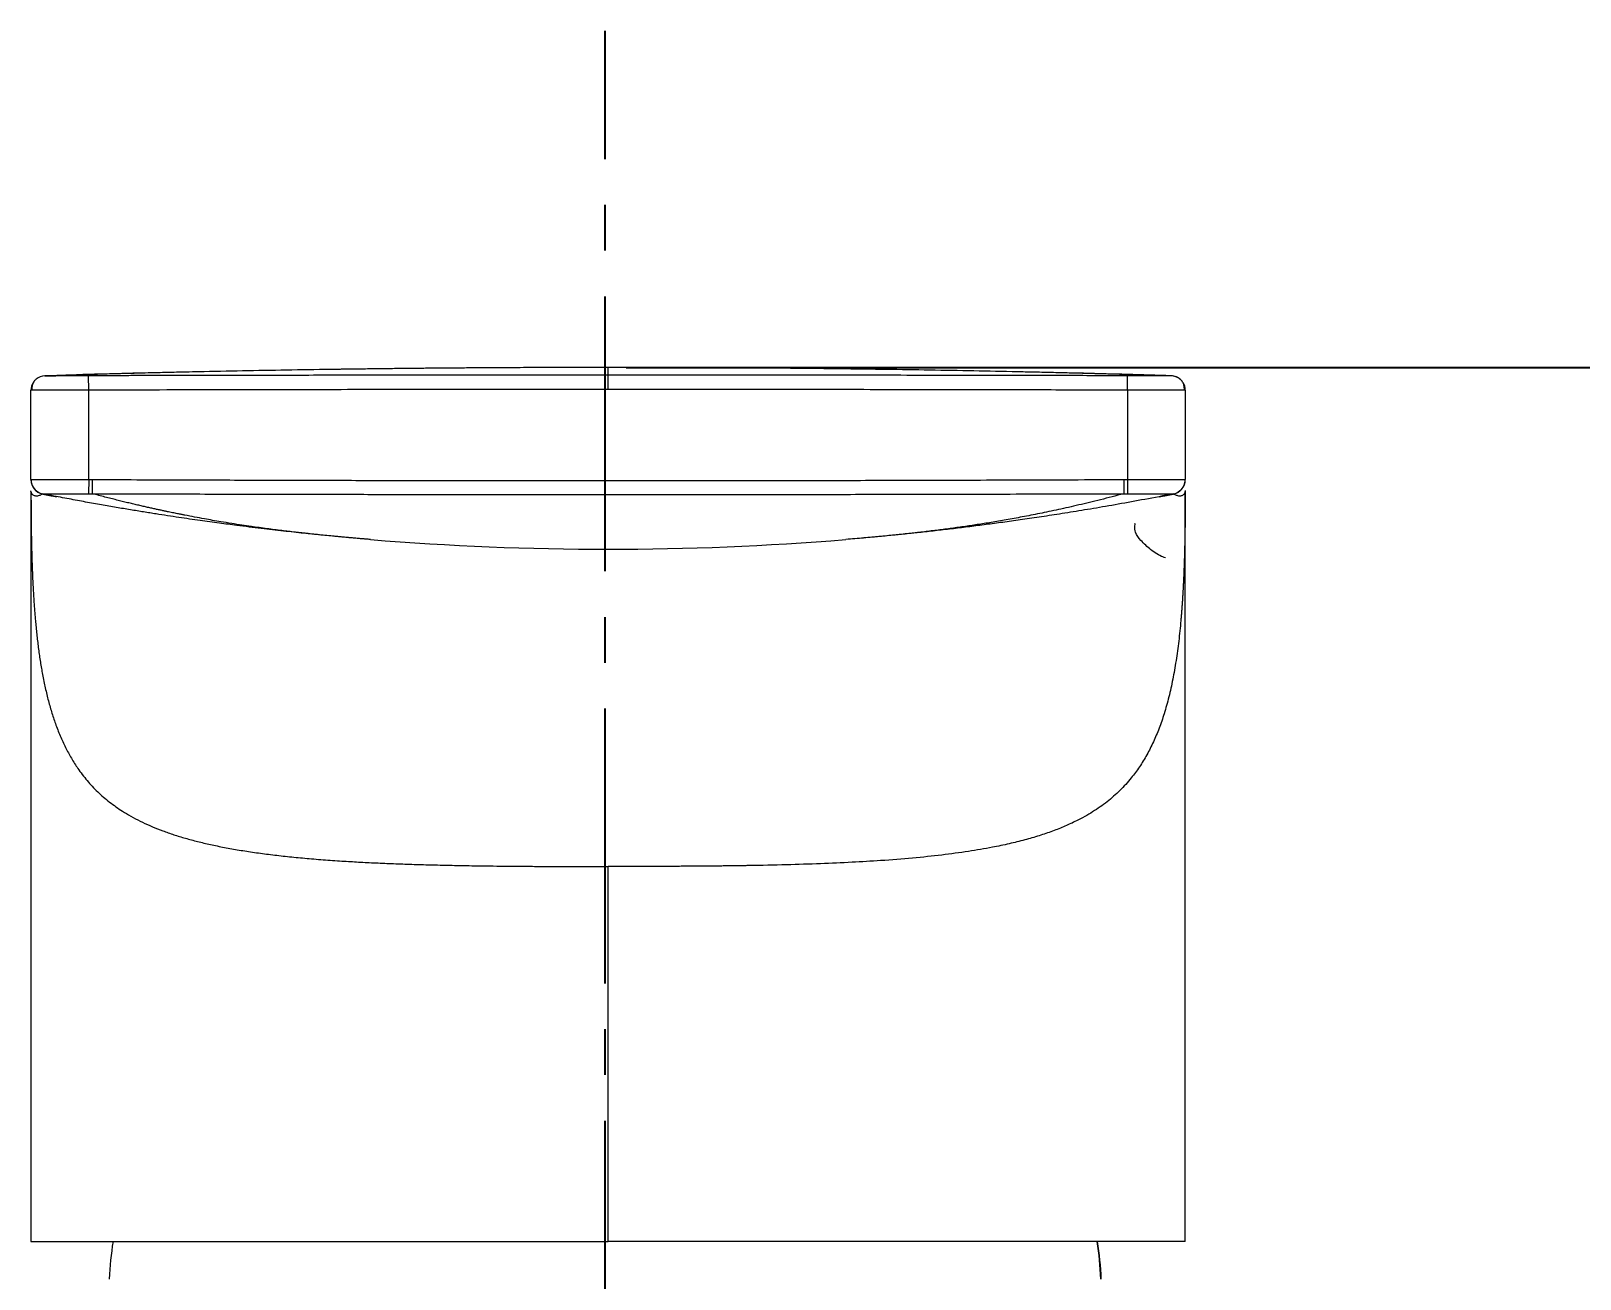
# Model space of a CAD drawing. Header units: millimetres. Extents: x 13295 to 13889, y -332 to 508.
# Drawn here: x 13398 to 13451.7, y 237.1 to 280.4 of the extents above; entities that cross this region are included whole.
import ezdxf

# ---------------------------------------------------------------- set-up
doc = ezdxf.new("R2010")
doc.units = ezdxf.units.MM
doc.linetypes.add('CENTER2', pattern=[28.575, 19.05, -3.175, 3.175, -3.175])
doc.layers.add('DIM_', color=5, linetype='Continuous', lineweight=9)
doc.styles.get("Standard").update_dxf_attribs({"font": 'arial.ttf'})
doc.dimstyles.new('사본(2) STANDARD', dxfattribs={"dimscale": 0, "dimtxt": 4, "dimasz": 4, "dimexe": 1.25, "dimexo": 0.625, "dimgap": 1.5, "dimtad": 3, "dimtih": 1, "dimtoh": 1, "dimdec": 1, "dimzin": 9, "dimdsep": 46, "dimtxsty": 'Standard', "dimcen": 2.5, "dimclrd": 5, "dimclre": 5, "dimclrt": 5, "dimadec": 0, "dimazin": 0, "dimtfac": 1, "dimtdec": 1, "dimtmove": 0, "dimatfit": 3, "dimfxl": 1.25, "dimtfill": 1, "dimtolj": 1, "dimtzin": 0, "dimarcsym": 0})

# ---------------------------------------------------------------- blocks, each defined once
blk = doc.blocks.new('*D3')
at = {"layer": 'Defpoints', "color": 0, "transparency": 16777216}
for p in [(13418.007, 268.699), (13491.185, 268.699), (13442.409, -38.401)]:
    blk.add_point(p, dxfattribs=at)
at = {"layer": 'DIM_', "color": 5, "lineweight": -2, "transparency": 16777216}
for p, q in [((13418.632, 268.699), (13492.435, 268.699)), ((13491.185, 260.699), (13491.185, 120.737)), ((13491.185, -30.401), (13491.185, 109.562)), ((13443.034, -38.401), (13492.435, -38.401))]:
    blk.add_line(p, q, dxfattribs=at)
at = {"layer": 'DIM_', "color": 5, "transparency": 16777216}
for points in [[(13489.852, 260.699), (13492.519, 260.699), (13491.185, 268.699)], [(13489.852, -30.401), (13492.519, -30.401), (13491.185, -38.401)]]:
    blk.add_solid(points, dxfattribs=at)
at = {"layer": 'DIM_', "color": 5, "transparency": 16777216, "insert": (13491.185, 115.149), "char_height": 8, "attachment_point": 5, "bg_fill": 3, "box_fill_scale": 1.1, "bg_fill_color": 256, "bg_fill_true_color": 13158600, "bg_fill_transparency": 0}
blk.add_mtext('\\A1;307.1', dxfattribs=at)

msp = doc.modelspace()

# ---------------------------------------------------------------- linework, layer by layer
at = {"linetype": 'Continuous', "lineweight": 13}
for p, q in [((13400.007, 267.909), (13400.004, 268.409)), ((13436.007, 267.909), (13436.009, 268.409)), ((13400.007, 264.816), (13400.007, 267.909)), ((13436.007, 267.909), (13436.007, 264.816)), ((13400.007, 264.816), (13400.001, 264.324)), ((13400.132, 264.815), (13400.13, 264.323)), ((13435.882, 264.815), (13435.883, 264.323)), ((13436.007, 264.816), (13436.012, 264.324)), ((13418.007, 238.399), (13418.007, 251.399))]:
    msp.add_line(p, q, dxfattribs=at)
at = {"linetype": 'Continuous', "lineweight": 18}
for p, q in [((13418.007, 267.939), (13418.007, 268.438)), ((13398.007, 264.813), (13398.007, 267.913)), ((13438.007, 267.913), (13438.007, 264.813)), ((13398.007, 264.399), (13398.007, 238.399)), ((13398.411, 264.319), (13398.419, 264.321)), ((13437.594, 264.321), (13437.603, 264.319)), ((13438.007, 238.399), (13438.007, 264.399)), ((13398.007, 238.399), (13418.007, 238.399)), ((13438.007, 238.399), (13418.007, 238.399))]:
    msp.add_line(p, q, dxfattribs=at)
for centre, radius, start, end in [((13398.507, 264.809), 0.5, 180, 258.8119), ((13437.507, 264.809), 0.5, 281.1881, 360), ((13418.007, 363.399), 101, 265.32229, 274.67771), ((13412.309, 236.599), 11.6, 171.073, 177.5289), ((13423.509, 236.599), 11.6, 2.4711, 8.927)]:
    msp.add_arc(centre, radius, start, end, dxfattribs=at)
for centre, major_axis, ratio, start_param, end_param in [((13398.507, 267.913), (-0.5, 0), 0.999991, 4.738992, 5.420247), ((13437.507, 267.913), (0.5, 0), 0.999991, 0.86294, 1.544197), ((13398.507, 267.913), (-0.5, 0), 0.999991, 5.741681, 6.283185), ((13437.507, 267.913), (0.5, 0), 0.999991, 0, 0.541554), ((13398.507, 264.813), (-0.5, 0), 0.999799, 0, 0.423414), ((13437.507, 264.813), (0.5, 0), 0.999799, 5.858247, 6.283185)]:
    msp.add_ellipse(centre, major_axis=major_axis, ratio=ratio, start_param=start_param, end_param=end_param, dxfattribs=at)
at = {"linetype": 'Continuous', "lineweight": 13}
for centre, major_axis, ratio, start_param, end_param in [((13398.507, 264.813), (-0.5, 0), 0.999799, 0.423413, 1.394672), ((13437.507, 264.813), (0.5, 0), 0.999799, 4.888513, 5.858246), ((13423.504, 236.599), (0, 11.6), 0.999115, 4.755517, 4.868194)]:
    msp.add_ellipse(centre, major_axis=major_axis, ratio=ratio, start_param=start_param, end_param=end_param, dxfattribs=at)
at = {"linetype": 'Continuous', "lineweight": 18}
for points, knots in [([(13398.492, 268.414), (13398.492, 268.413), (13398.563, 268.413), (13398.759, 268.413), (13398.868, 268.413)], [0, 0, 0, 0, 0.564648, 1, 1, 1, 1]), ([(13398.493, 268.413), (13398.493, 268.413), (13398.493, 268.413), (13398.492, 268.414), (13398.492, 268.414), (13398.492, 268.414)], [0, 0, 0, 0, 0.5, 0.5, 1, 1, 1, 1]), ([(13410.662, 268.659), (13410.155, 268.653), (13409.648, 268.647), (13408.634, 268.634), (13408.127, 268.626), (13406.605, 268.603), (13405.591, 268.584), (13403.562, 268.543), (13402.548, 268.521), (13401.027, 268.484), (13400.52, 268.47), (13399.871, 268.453), (13399.729, 268.449), (13399.587, 268.445)], [0, 0, 0, 0, 0.137367, 0.137367, 0.274735, 0.274735, 0.549469, 0.549469, 0.824204, 0.824204, 0.961572, 0.961572, 1, 1, 1, 1]), ([(13418.007, 268.699), (13417.985, 268.699), (13417.942, 268.699), (13417.876, 268.699), (13417.811, 268.699), (13417.746, 268.699), (13417.681, 268.699), (13417.616, 268.699), (13417.551, 268.699), (13417.486, 268.699), (13417.422, 268.699), (13417.357, 268.699), (13417.292, 268.699), (13417.227, 268.699), (13417.162, 268.699), (13417.098, 268.699), (13417.033, 268.699), (13416.968, 268.699), (13416.904, 268.698), (13416.839, 268.698), (13416.774, 268.698), (13416.71, 268.698), (13416.645, 268.698), (13416.581, 268.698), (13416.517, 268.698), (13416.452, 268.698), (13416.388, 268.697), (13416.323, 268.697), (13416.259, 268.697), (13416.195, 268.697), (13415.995, 268.696), (13415.66, 268.695), (13415.189, 268.693), (13414.718, 268.691), (13414.36, 268.689), (13414.117, 268.688), (13413.988, 268.687), (13413.86, 268.686), (13413.731, 268.686), (13413.604, 268.685), (13413.476, 268.684), (13413.349, 268.683), (13413.223, 268.682), (13413.097, 268.681), (13412.971, 268.68), (13412.846, 268.679), (13412.721, 268.678), (13412.596, 268.677), (13412.472, 268.676), (13412.349, 268.675), (13412.226, 268.674), (13412.103, 268.673), (13411.981, 268.672), (13411.859, 268.671), (13411.737, 268.67), (13411.616, 268.669), (13411.495, 268.668), (13411.375, 268.666), (13411.255, 268.665), (13411.136, 268.664), (13411.017, 268.663), (13410.898, 268.661), (13410.78, 268.66), (13410.702, 268.659), (13410.662, 268.659)], [0, 0, 0, 0, 0.00861, 0.017216, 0.025818, 0.034416, 0.043011, 0.051601, 0.060188, 0.068772, 0.077352, 0.085929, 0.094503, 0.103074, 0.111642, 0.120207, 0.12877, 0.13733, 0.145888, 0.154444, 0.162997, 0.171548, 0.180097, 0.188645, 0.197191, 0.205735, 0.214278, 0.222819, 0.23136, 0.239899, 0.248437, 0.310951, 0.373814, 0.437069, 0.500758, 0.518267, 0.535747, 0.553199, 0.570624, 0.588021, 0.605394, 0.622741, 0.640065, 0.657366, 0.674645, 0.691903, 0.709141, 0.726359, 0.743559, 0.760742, 0.777908, 0.795059, 0.812195, 0.829318, 0.846428, 0.863526, 0.880613, 0.89769, 0.914759, 0.931819, 0.948873, 0.96592, 0.982962, 1, 1, 1, 1]), ([(13425.351, 268.659), (13425.331, 268.659), (13425.292, 268.659), (13425.233, 268.66), (13425.174, 268.661), (13425.115, 268.661), (13425.055, 268.662), (13424.996, 268.663), (13424.937, 268.663), (13424.877, 268.664), (13424.817, 268.664), (13424.757, 268.665), (13424.698, 268.666), (13424.638, 268.666), (13424.577, 268.667), (13424.517, 268.668), (13424.457, 268.668), (13424.396, 268.669), (13424.336, 268.669), (13424.275, 268.67), (13424.215, 268.67), (13424.154, 268.671), (13424.093, 268.672), (13424.032, 268.672), (13423.971, 268.673), (13423.909, 268.673), (13423.848, 268.674), (13423.787, 268.674), (13423.725, 268.675), (13423.663, 268.675), (13423.602, 268.676), (13423.54, 268.676), (13423.478, 268.677), (13423.416, 268.677), (13423.354, 268.678), (13423.291, 268.678), (13423.229, 268.679), (13423.166, 268.679), (13423.104, 268.68), (13423.041, 268.68), (13422.978, 268.681), (13422.915, 268.681), (13422.852, 268.682), (13422.789, 268.682), (13422.726, 268.683), (13422.663, 268.683), (13422.599, 268.684), (13422.536, 268.684), (13422.472, 268.684), (13422.409, 268.685), (13422.345, 268.685), (13422.281, 268.686), (13422.217, 268.686), (13422.153, 268.686), (13422.088, 268.687), (13422.024, 268.687), (13421.96, 268.688), (13421.895, 268.688), (13421.83, 268.688), (13421.63, 268.69), (13421.295, 268.691), (13420.823, 268.693), (13420.353, 268.695), (13419.995, 268.696), (13419.749, 268.697), (13419.616, 268.697), (13419.482, 268.698), (13419.349, 268.698), (13419.215, 268.698), (13419.082, 268.699), (13418.948, 268.699), (13418.814, 268.699), (13418.679, 268.699), (13418.545, 268.699), (13418.411, 268.699), (13418.276, 268.699), (13418.141, 268.699), (13418.052, 268.699), (13418.007, 268.699)], [0, 0, 0, 0, 0.008525, 0.017052, 0.025579, 0.034107, 0.042636, 0.051167, 0.059698, 0.068232, 0.076767, 0.085303, 0.093842, 0.102382, 0.110925, 0.119469, 0.128016, 0.136566, 0.145118, 0.153672, 0.16223, 0.17079, 0.179354, 0.18792, 0.19649, 0.205063, 0.213639, 0.22222, 0.230804, 0.239391, 0.247983, 0.256579, 0.265179, 0.273784, 0.282392, 0.291006, 0.299624, 0.308247, 0.316874, 0.325507, 0.334145, 0.342788, 0.351437, 0.360091, 0.36875, 0.377416, 0.386087, 0.394764, 0.403447, 0.412136, 0.420832, 0.429534, 0.438242, 0.446957, 0.455679, 0.464407, 0.473143, 0.481886, 0.490635, 0.499392, 0.563048, 0.626279, 0.689128, 0.751637, 0.769321, 0.787009, 0.804702, 0.822403, 0.840111, 0.857827, 0.875554, 0.893291, 0.91104, 0.928802, 0.946578, 0.964369, 0.982176, 1, 1, 1, 1]), ([(13437.521, 268.414), (13437.014, 268.428), (13436.507, 268.443), (13435.493, 268.47), (13434.986, 268.484), (13433.465, 268.521), (13432.451, 268.543), (13430.422, 268.584), (13429.408, 268.603), (13427.887, 268.626), (13427.379, 268.634), (13426.365, 268.647), (13425.858, 268.653), (13425.351, 268.659)], [0, 0, 0, 0, 0.125, 0.125, 0.25, 0.25, 0.5, 0.5, 0.75, 0.75, 0.875, 0.875, 1, 1, 1, 1]), ([(13437.865, 268.262), (13437.842, 268.286), (13437.816, 268.308), (13437.761, 268.346), (13437.731, 268.362), (13437.671, 268.387), (13437.641, 268.396), (13437.58, 268.409), (13437.55, 268.413), (13437.521, 268.414)], [0, 0, 0, 0, 0.249766, 0.249766, 0.499844, 0.499844, 0.749922, 0.749922, 1, 1, 1, 1]), ([(13398.211, 268.313), (13398.182, 268.292), (13398.123, 268.241), (13398.063, 268.14), (13398.033, 268.022), (13398.037, 267.944), (13398.044, 267.906)], [0, 0, 0, 0, 0.21332, 0.480641, 0.744695, 1, 1, 1, 1]), ([(13437.832, 268.293), (13437.818, 268.306), (13437.787, 268.329), (13437.755, 268.348), (13437.738, 268.357)], [0, 0, 0, 0, 0.506296, 1, 1, 1, 1]), ([(13437.969, 267.906), (13437.977, 267.944), (13437.98, 268.022), (13437.951, 268.14), (13437.89, 268.241), (13437.832, 268.292), (13437.803, 268.313)], [0, 0, 0, 0, 0.25532, 0.519367, 0.786681, 1, 1, 1, 1]), ([(13398.138, 264.474), (13398.15, 264.461), (13398.183, 264.424), (13398.237, 264.386), (13398.278, 264.364), (13398.292, 264.358)], [0, 0, 0, 0, 0.274356, 0.770038, 1, 1, 1, 1]), ([(13409.77, 262.736), (13409.744, 262.738), (13409.693, 262.742), (13409.616, 262.748), (13409.538, 262.755), (13409.461, 262.761), (13409.383, 262.768), (13409.305, 262.775), (13409.227, 262.782), (13409.149, 262.788), (13409.071, 262.795), (13408.993, 262.802), (13408.915, 262.809), (13408.836, 262.816), (13408.758, 262.824), (13408.679, 262.831), (13408.536, 262.844), (13408.326, 262.864), (13408.046, 262.891), (13407.757, 262.921), (13407.329, 262.965), (13406.739, 263.029), (13405.965, 263.119), (13405.222, 263.211), (13404.515, 263.304), (13403.846, 263.396), (13403.114, 263.502), (13402.535, 263.591), (13402.127, 263.655), (13401.908, 263.69), (13401.682, 263.727), (13401.449, 263.766), (13401.208, 263.806), (13400.961, 263.848), (13400.706, 263.892), (13400.443, 263.938), (13400.174, 263.986), (13399.897, 264.036), (13399.614, 264.088), (13399.323, 264.142), (13399.025, 264.199), (13398.719, 264.258), (13398.514, 264.298), (13398.41, 264.319)], [0, 0, 0, 0, 0.00733, 0.014652, 0.021967, 0.029275, 0.036575, 0.043868, 0.051154, 0.058434, 0.065705, 0.07297, 0.080228, 0.087479, 0.094723, 0.10196, 0.10919, 0.134014, 0.159458, 0.185523, 0.212209, 0.274731, 0.34296, 0.416903, 0.46973, 0.527842, 0.591239, 0.65992, 0.678209, 0.697124, 0.716666, 0.736833, 0.757626, 0.779046, 0.801092, 0.823764, 0.847062, 0.870986, 0.895537, 0.920713, 0.946516, 0.972945, 1, 1, 1, 1]), ([(13437.721, 264.358), (13437.735, 264.364), (13437.776, 264.386), (13437.83, 264.424), (13437.864, 264.461), (13437.875, 264.474)], [0, 0, 0, 0, 0.229984, 0.725677, 1, 1, 1, 1]), ([(13438.007, 264.399), (13438.007, 264.374), (13438.007, 264.325), (13438.007, 264.251), (13438.006, 264.177), (13438.006, 264.103), (13438.006, 264.029), (13438.006, 263.956), (13438.005, 263.883), (13438.005, 263.81), (13438.005, 263.737), (13438.004, 263.664), (13438.004, 263.592), (13438.003, 263.52), (13438.002, 263.448), (13438.002, 263.376), (13438.001, 263.305), (13438, 263.233), (13437.999, 263.162), (13437.998, 263.091), (13437.997, 263.02), (13437.996, 262.95), (13437.995, 262.88), (13437.993, 262.81), (13437.992, 262.74), (13437.991, 262.67), (13437.99, 262.613), (13437.989, 262.579), (13437.989, 262.568)], [0, 0, 0, 0, 0.039906, 0.079756, 0.11955, 0.159289, 0.198974, 0.238605, 0.278182, 0.317705, 0.357176, 0.396594, 0.435961, 0.475276, 0.51454, 0.553753, 0.592916, 0.632029, 0.671094, 0.710109, 0.749076, 0.787995, 0.826867, 0.865691, 0.90447, 0.943202, 0.981888, 1, 1, 1, 1]), ([(13437.327, 262.099), (13437.296, 262.107), (13437.132, 262.162), (13436.837, 262.34), (13436.503, 262.666), (13436.275, 262.925), (13436.253, 263.161), (13436.271, 263.272), (13436.265, 263.296)], [0, 0, 0, 0, 0.078964, 0.41092, 0.66771, 0.849099, 0.955457, 1, 1, 1, 1])]:
    msp.add_open_spline(points, degree=3, knots=knots, dxfattribs=at)
for points, degree in [([(13400.004, 268.409), (13399.859, 268.408), (13399.583, 268.407), (13399.196, 268.407), (13398.881, 268.408), (13398.673, 268.41), (13398.537, 268.411), (13398.494, 268.412), (13398.493, 268.413)], 3), ([(13403.811, 268.548), (13400.83, 268.485), (13398.606, 268.406)], 2), ([(13410.674, 268.659), (13408.375, 268.63)], 1), ([(13436.009, 268.409), (13435.651, 268.411), (13434.9, 268.414), (13433.725, 268.418), (13432.342, 268.42), (13430.827, 268.423), (13429.21, 268.425), (13427.524, 268.428), (13425.786, 268.431), (13424.023, 268.434), (13422.186, 268.436), (13420.218, 268.437), (13418.765, 268.438), (13418.007, 268.438)], 3), ([(13427.638, 268.63), (13425.339, 268.659)], 1), ([(13436.542, 268.435), (13434.625, 268.497), (13432.21, 268.547)], 2), ([(13437.52, 268.413), (13437.519, 268.412), (13437.478, 268.411), (13437.307, 268.409), (13437.041, 268.408), (13436.746, 268.407), (13436.42, 268.407), (13436.153, 268.408), (13436.009, 268.409)], 3), ([(13437.407, 268.406), (13437.309, 268.41), (13437.209, 268.413)], 2), ([(13398.015, 268.002), (13398.014, 268.001)], 1), ([(13437.999, 268.001), (13437.999, 268.004)], 1), ([(13437.999, 268.001), (13437.999, 268.002)], 1), ([(13398.007, 264.399), (13398.007, 264.412), (13398.007, 264.427)], 2), ([(13398.007, 264.399), (13398.007, 264.012), (13398.008, 263.63), (13398.012, 263.254), (13398.017, 262.885), (13398.026, 262.522)], 5), ([(13398.108, 264.507), (13398.138, 264.474)], 1), ([(13398.372, 264.322), (13398.607, 264.269), (13398.905, 264.221)], 2), ([(13398.39, 264.323), (13398.401, 264.321), (13398.412, 264.318), (13398.423, 264.316)], 3), ([(13400.001, 264.324), (13400.015, 264.324), (13400.044, 264.323), (13400.087, 264.323), (13400.116, 264.323), (13400.13, 264.323)], 3), ([(13400.13, 264.323), (13401.177, 264.32), (13403.186, 264.315), (13405.933, 264.308), (13408.43, 264.303), (13410.68, 264.3), (13412.705, 264.297), (13414.656, 264.296), (13416.671, 264.295), (13418.798, 264.295), (13421.069, 264.295), (13423.52, 264.297), (13426.186, 264.301), (13429.102, 264.306), (13432.301, 264.313), (13434.654, 264.32), (13435.883, 264.323)], 3), ([(13437.604, 264.319), (13437.261, 264.251), (13436.599, 264.124), (13435.675, 263.955), (13434.815, 263.807), (13434.019, 263.676), (13433.282, 263.56), (13432.604, 263.459), (13431.977, 263.369), (13431.388, 263.289), (13430.82, 263.215), (13430.257, 263.144), (13429.693, 263.077), (13429.134, 263.014), (13428.578, 262.954), (13428.021, 262.896), (13427.459, 262.842), (13426.874, 262.789), (13426.457, 262.753), (13426.243, 262.736)], 3), ([(13435.883, 264.323), (13435.898, 264.323), (13435.926, 264.323), (13435.969, 264.323), (13435.998, 264.324), (13436.012, 264.324)], 3), ([(13437.101, 264.22), (13437.403, 264.269), (13437.641, 264.322)], 2), ([(13437.875, 264.474), (13437.905, 264.507)], 1), ([(13438.007, 264.432), (13438.007, 264.414), (13438.007, 264.399)], 2)]:
    msp.add_open_spline(points, degree=degree, dxfattribs=at)
at = {"linetype": 'Continuous', "lineweight": 13}
for points, degree, knots in [([(13418.007, 268.438), (13417.687, 268.438), (13417.05, 268.438), (13416.095, 268.438), (13415.143, 268.437), (13414.194, 268.436), (13413.248, 268.435), (13412.133, 268.434), (13410.636, 268.432), (13408.597, 268.428), (13406.538, 268.425), (13404.904, 268.422), (13403.87, 268.421), (13403.103, 268.419), (13402.386, 268.418), (13401.72, 268.416), (13401.103, 268.414), (13400.537, 268.412), (13400.176, 268.41), (13400.004, 268.409)], 3, [0, 0, 0, 0, 0.053196, 0.106233, 0.15911, 0.211827, 0.264383, 0.316779, 0.397568, 0.513887, 0.656505, 0.740811, 0.786188, 0.828782, 0.868592, 0.905619, 0.939863, 0.971324, 1, 1, 1, 1]), ([(13418.007, 268.438), (13418.007, 268.481), (13418.007, 268.519), (13418.006, 268.582), (13418.006, 268.609), (13418.006, 268.653), (13418.006, 268.67), (13418.006, 268.693), (13418.007, 268.699), (13418.007, 268.699)], 3, [0, 0, 0, 0, 0.25, 0.25, 0.5, 0.5, 0.75, 0.75, 1, 1, 1, 1]), ([(13437.521, 268.414), (13437.521, 268.414), (13437.521, 268.414), (13437.52, 268.413), (13437.52, 268.413), (13437.52, 268.413)], 3, [0, 0, 0, 0, 0.5, 0.5, 1, 1, 1, 1]), ([(13400.007, 267.909), (13400.002, 267.909), (13399.992, 267.909), (13399.978, 267.909), (13399.963, 267.909), (13399.948, 267.909), (13399.932, 267.909), (13399.916, 267.909), (13399.9, 267.909), (13399.884, 267.908), (13399.867, 267.908), (13399.851, 267.908), (13399.833, 267.908), (13399.816, 267.908), (13399.798, 267.908), (13399.781, 267.908), (13399.762, 267.908), (13399.744, 267.908), (13399.725, 267.908), (13399.706, 267.908), (13399.687, 267.908), (13399.668, 267.908), (13399.648, 267.908), (13399.628, 267.908), (13399.608, 267.908), (13399.587, 267.908), (13399.567, 267.908), (13399.546, 267.908), (13399.525, 267.908), (13399.503, 267.908), (13399.482, 267.908), (13399.46, 267.908), (13399.438, 267.908), (13399.416, 267.908), (13399.394, 267.908), (13399.371, 267.908), (13399.349, 267.908), (13399.326, 267.908), (13399.303, 267.908), (13399.28, 267.908), (13399.256, 267.908), (13399.233, 267.908), (13399.209, 267.908), (13399.185, 267.908), (13399.162, 267.908), (13399.138, 267.908), (13399.114, 267.908), (13399.089, 267.908), (13399.065, 267.908), (13399.041, 267.908), (13399.016, 267.908), (13398.992, 267.908), (13398.968, 267.908), (13398.943, 267.908), (13398.919, 267.908), (13398.894, 267.908), (13398.869, 267.908), (13398.845, 267.908), (13398.821, 267.909), (13398.796, 267.909), (13398.772, 267.909), (13398.747, 267.909), (13398.723, 267.909), (13398.699, 267.909), (13398.675, 267.909), (13398.651, 267.909), (13398.628, 267.909), (13398.604, 267.909), (13398.581, 267.909), (13398.558, 267.909), (13398.535, 267.909), (13398.512, 267.909), (13398.489, 267.909), (13398.467, 267.909), (13398.445, 267.91), (13398.424, 267.91), (13398.402, 267.91), (13398.381, 267.91), (13398.361, 267.91), (13398.34, 267.91), (13398.32, 267.91), (13398.301, 267.91), (13398.282, 267.91), (13398.263, 267.91), (13398.245, 267.91), (13398.228, 267.911), (13398.21, 267.911), (13398.194, 267.911), (13398.178, 267.911), (13398.162, 267.911), (13398.148, 267.911), (13398.133, 267.911), (13398.12, 267.911), (13398.107, 267.911), (13398.095, 267.911), (13398.083, 267.912), (13398.072, 267.912), (13398.062, 267.912), (13398.053, 267.912), (13398.044, 267.912), (13398.037, 267.912), (13398.03, 267.912), (13398.024, 267.912), (13398.018, 267.913), (13398.014, 267.913), (13398.011, 267.913), (13398.008, 267.913), (13398.007, 267.913), (13398.007, 267.913), (13398.007, 267.913)], 3, [0, 0, 0, 0, 0.004563, 0.009215, 0.013958, 0.018792, 0.023715, 0.028729, 0.033833, 0.039027, 0.044312, 0.049686, 0.055151, 0.060707, 0.066352, 0.072088, 0.077914, 0.08383, 0.089837, 0.095933, 0.10212, 0.108398, 0.114765, 0.121223, 0.127771, 0.134409, 0.141138, 0.147956, 0.154866, 0.161865, 0.168954, 0.176134, 0.183404, 0.190764, 0.198215, 0.205756, 0.213387, 0.221108, 0.22892, 0.236821, 0.244813, 0.252896, 0.261068, 0.269331, 0.277684, 0.286127, 0.294661, 0.303285, 0.311999, 0.320803, 0.329698, 0.338682, 0.347757, 0.356923, 0.366178, 0.375524, 0.38496, 0.394486, 0.404103, 0.41381, 0.423607, 0.433494, 0.443472, 0.453539, 0.463698, 0.473946, 0.484284, 0.494713, 0.505232, 0.515842, 0.526541, 0.537331, 0.548211, 0.559181, 0.570242, 0.581393, 0.592634, 0.603965, 0.615387, 0.626899, 0.638501, 0.650193, 0.661975, 0.673848, 0.685811, 0.697865, 0.710008, 0.722242, 0.734566, 0.74698, 0.759485, 0.77208, 0.784765, 0.79754, 0.810406, 0.823362, 0.836408, 0.849544, 0.862771, 0.876087, 0.889495, 0.902992, 0.916579, 0.930257, 0.944025, 0.957884, 0.971832, 0.985871, 1, 1, 1, 1]), ([(13438.007, 267.913), (13438.007, 267.913), (13438.007, 267.913), (13438.006, 267.913), (13438.006, 267.913), (13438.005, 267.913), (13438.004, 267.913), (13438.002, 267.913), (13438.001, 267.913), (13437.999, 267.913), (13437.997, 267.913), (13437.995, 267.913), (13437.993, 267.913), (13437.99, 267.912), (13437.987, 267.912), (13437.984, 267.912), (13437.981, 267.912), (13437.977, 267.912), (13437.974, 267.912), (13437.97, 267.912), (13437.966, 267.912), (13437.962, 267.912), (13437.957, 267.912), (13437.953, 267.912), (13437.948, 267.912), (13437.943, 267.912), (13437.938, 267.912), (13437.932, 267.912), (13437.927, 267.912), (13437.921, 267.911), (13437.915, 267.911), (13437.909, 267.911), (13437.903, 267.911), (13437.896, 267.911), (13437.89, 267.911), (13437.883, 267.911), (13437.876, 267.911), (13437.869, 267.911), (13437.862, 267.911), (13437.855, 267.911), (13437.847, 267.911), (13437.84, 267.911), (13437.832, 267.911), (13437.824, 267.911), (13437.816, 267.911), (13437.808, 267.911), (13437.8, 267.911), (13437.791, 267.911), (13437.783, 267.91), (13437.774, 267.91), (13437.765, 267.91), (13437.756, 267.91), (13437.747, 267.91), (13437.738, 267.91), (13437.729, 267.91), (13437.719, 267.91), (13437.71, 267.91), (13437.7, 267.91), (13437.691, 267.91), (13437.681, 267.91), (13437.671, 267.91), (13437.661, 267.91), (13437.651, 267.91), (13437.641, 267.91), (13437.631, 267.91), (13437.62, 267.91), (13437.61, 267.91), (13437.599, 267.91), (13437.589, 267.91), (13437.578, 267.91), (13437.568, 267.91), (13437.557, 267.909), (13437.546, 267.909), (13437.535, 267.909), (13437.524, 267.909), (13437.513, 267.909), (13437.502, 267.909), (13437.491, 267.909), (13437.479, 267.909), (13437.468, 267.909), (13437.457, 267.909), (13437.445, 267.909), (13437.434, 267.909), (13437.422, 267.909), (13437.411, 267.909), (13437.399, 267.909), (13437.388, 267.909), (13437.376, 267.909), (13437.364, 267.909), (13437.353, 267.909), (13437.341, 267.909), (13437.329, 267.909), (13437.317, 267.909), (13437.305, 267.909), (13437.293, 267.909), (13437.281, 267.909), (13437.27, 267.909), (13437.258, 267.909), (13437.246, 267.909), (13437.234, 267.909), (13437.222, 267.909), (13437.21, 267.909), (13437.198, 267.909), (13437.185, 267.909), (13437.173, 267.908), (13437.161, 267.908), (13437.149, 267.908), (13437.137, 267.908), (13437.125, 267.908), (13437.113, 267.908), (13437.101, 267.908), (13437.089, 267.908), (13437.077, 267.908), (13437.065, 267.908), (13437.053, 267.908), (13437.04, 267.908), (13437.028, 267.908), (13437.016, 267.908), (13437.004, 267.908), (13436.992, 267.908), (13436.98, 267.908), (13436.968, 267.908), (13436.956, 267.908), (13436.944, 267.908), (13436.932, 267.908), (13436.92, 267.908), (13436.908, 267.908), (13436.897, 267.908), (13436.885, 267.908), (13436.873, 267.908), (13436.861, 267.908), (13436.849, 267.908), (13436.837, 267.908), (13436.826, 267.908), (13436.814, 267.908), (13436.802, 267.908), (13436.791, 267.908), (13436.779, 267.908), (13436.767, 267.908), (13436.756, 267.908), (13436.744, 267.908), (13436.733, 267.908), (13436.721, 267.908), (13436.71, 267.908), (13436.699, 267.908), (13436.687, 267.908), (13436.676, 267.908), (13436.665, 267.908), (13436.654, 267.908), (13436.642, 267.908), (13436.631, 267.908), (13436.62, 267.908), (13436.609, 267.908), (13436.598, 267.908), (13436.587, 267.908), (13436.576, 267.908), (13436.566, 267.908), (13436.555, 267.908), (13436.544, 267.908), (13436.533, 267.908), (13436.523, 267.908), (13436.512, 267.908), (13436.501, 267.908), (13436.491, 267.908), (13436.481, 267.908), (13436.47, 267.908), (13436.46, 267.908), (13436.45, 267.908), (13436.439, 267.908), (13436.429, 267.908), (13436.419, 267.908), (13436.409, 267.908), (13436.399, 267.908), (13436.389, 267.908), (13436.379, 267.908), (13436.369, 267.908), (13436.36, 267.908), (13436.35, 267.908), (13436.34, 267.908), (13436.331, 267.908), (13436.321, 267.908), (13436.312, 267.908), (13436.302, 267.908), (13436.293, 267.908), (13436.284, 267.908), (13436.274, 267.908), (13436.265, 267.908), (13436.256, 267.908), (13436.247, 267.908), (13436.238, 267.908), (13436.229, 267.908), (13436.22, 267.908), (13436.212, 267.908), (13436.203, 267.908), (13436.194, 267.908), (13436.186, 267.908), (13436.177, 267.908), (13436.169, 267.908), (13436.16, 267.908), (13436.152, 267.908), (13436.144, 267.908), (13436.135, 267.908), (13436.127, 267.908), (13436.119, 267.909), (13436.111, 267.909), (13436.103, 267.909), (13436.096, 267.909), (13436.088, 267.909), (13436.08, 267.909), (13436.072, 267.909), (13436.065, 267.909), (13436.057, 267.909), (13436.05, 267.909), (13436.043, 267.909), (13436.035, 267.909), (13436.028, 267.909), (13436.021, 267.909), (13436.014, 267.909), (13436.009, 267.909), (13436.007, 267.909)], 3, [0, 0, 0, 0, 0.006978, 0.013934, 0.020868, 0.02778, 0.03467, 0.041538, 0.048385, 0.055209, 0.062012, 0.068792, 0.07555, 0.082287, 0.089002, 0.095694, 0.102365, 0.109014, 0.115641, 0.122246, 0.128829, 0.13539, 0.141929, 0.148446, 0.154941, 0.161415, 0.167866, 0.174295, 0.180703, 0.187088, 0.193452, 0.199794, 0.206113, 0.212411, 0.218687, 0.224941, 0.231173, 0.237383, 0.243571, 0.249737, 0.255881, 0.262003, 0.268104, 0.274182, 0.280238, 0.286273, 0.292285, 0.298276, 0.304244, 0.310191, 0.316116, 0.322019, 0.3279, 0.333759, 0.339596, 0.345411, 0.351204, 0.356975, 0.362724, 0.368451, 0.374157, 0.37984, 0.385502, 0.391141, 0.396759, 0.402354, 0.407928, 0.41348, 0.41901, 0.424518, 0.430003, 0.435467, 0.44091, 0.44633, 0.451728, 0.457104, 0.462458, 0.467791, 0.473101, 0.47839, 0.483656, 0.488901, 0.494123, 0.499324, 0.504503, 0.50966, 0.514794, 0.519907, 0.524998, 0.530067, 0.535115, 0.54014, 0.545143, 0.550124, 0.555084, 0.560021, 0.564936, 0.56983, 0.574702, 0.579551, 0.584379, 0.589185, 0.593968, 0.59873, 0.60347, 0.608188, 0.612884, 0.617558, 0.622211, 0.626841, 0.631449, 0.636036, 0.6406, 0.645142, 0.649663, 0.654162, 0.658638, 0.663093, 0.667526, 0.671936, 0.676325, 0.680692, 0.685037, 0.68936, 0.693661, 0.697941, 0.702198, 0.706433, 0.710646, 0.714838, 0.719007, 0.723155, 0.72728, 0.731384, 0.735466, 0.739526, 0.743563, 0.747579, 0.751573, 0.755545, 0.759495, 0.763423, 0.76733, 0.771214, 0.775076, 0.778916, 0.782735, 0.786531, 0.790306, 0.794058, 0.797789, 0.801498, 0.805185, 0.808849, 0.812492, 0.816113, 0.819712, 0.823289, 0.826844, 0.830378, 0.833889, 0.837378, 0.840845, 0.844291, 0.847714, 0.851116, 0.854496, 0.857853, 0.861189, 0.864503, 0.867794, 0.871064, 0.874312, 0.877538, 0.880742, 0.883925, 0.887085, 0.890223, 0.893339, 0.896434, 0.899506, 0.902557, 0.905585, 0.908592, 0.911576, 0.914539, 0.91748, 0.920399, 0.923296, 0.92617, 0.929023, 0.931855, 0.934664, 0.937451, 0.940216, 0.942959, 0.945681, 0.94838, 0.951058, 0.953713, 0.956347, 0.958959, 0.961548, 0.964116, 0.966662, 0.969186, 0.971688, 0.974168, 0.976626, 0.979062, 0.981476, 0.983868, 0.986239, 0.988587, 0.990914, 0.993218, 0.995501, 0.997761, 1, 1, 1, 1]), ([(13398.007, 264.813), (13398.007, 264.813), (13398.007, 264.813), (13398.007, 264.814), (13398.008, 264.814), (13398.009, 264.814), (13398.01, 264.815), (13398.012, 264.815), (13398.014, 264.815), (13398.016, 264.815), (13398.019, 264.815), (13398.022, 264.816), (13398.026, 264.816), (13398.03, 264.816), (13398.034, 264.816), (13398.04, 264.816), (13398.045, 264.816), (13398.051, 264.816), (13398.058, 264.817), (13398.066, 264.817), (13398.074, 264.817), (13398.082, 264.817), (13398.092, 264.817), (13398.102, 264.817), (13398.112, 264.817), (13398.124, 264.817), (13398.136, 264.817), (13398.149, 264.817), (13398.163, 264.817), (13398.205, 264.816), (13398.281, 264.816), (13398.395, 264.815), (13398.497, 264.815), (13398.578, 264.815), (13398.654, 264.815), (13398.745, 264.815), (13398.875, 264.815), (13399.043, 264.816), (13399.195, 264.817), (13399.312, 264.817), (13399.377, 264.817), (13399.44, 264.817), (13399.502, 264.817), (13399.562, 264.818), (13399.621, 264.818), (13399.677, 264.818), (13399.73, 264.818), (13399.782, 264.817), (13399.832, 264.817), (13399.879, 264.817), (13399.923, 264.817), (13399.966, 264.817), (13399.993, 264.816), (13400.007, 264.816)], 3, [0, 0, 0, 0, 0.007155, 0.014481, 0.02198, 0.02965, 0.037492, 0.045506, 0.053691, 0.062048, 0.070577, 0.079278, 0.088151, 0.097195, 0.106411, 0.1158, 0.125359, 0.135091, 0.144994, 0.15507, 0.165317, 0.175736, 0.186327, 0.197089, 0.208024, 0.21913, 0.230408, 0.241858, 0.25348, 0.265273, 0.34432, 0.409518, 0.46086, 0.49834, 0.521953, 0.562068, 0.613709, 0.676872, 0.751551, 0.774322, 0.796319, 0.817544, 0.837996, 0.857675, 0.87658, 0.894713, 0.912073, 0.92866, 0.944474, 0.959515, 0.973783, 0.987278, 1, 1, 1, 1]), ([(13436.007, 264.816), (13436.014, 264.816), (13436.029, 264.816), (13436.051, 264.817), (13436.074, 264.817), (13436.098, 264.817), (13436.123, 264.817), (13436.149, 264.817), (13436.176, 264.817), (13436.204, 264.817), (13436.232, 264.817), (13436.261, 264.817), (13436.291, 264.817), (13436.322, 264.818), (13436.353, 264.818), (13436.386, 264.818), (13436.419, 264.818), (13436.452, 264.817), (13436.487, 264.817), (13436.522, 264.817), (13436.558, 264.817), (13436.594, 264.817), (13436.631, 264.817), (13436.669, 264.817), (13436.707, 264.817), (13436.746, 264.817), (13436.785, 264.817), (13436.883, 264.816), (13437.029, 264.816), (13437.206, 264.815), (13437.353, 264.815), (13437.48, 264.815), (13437.593, 264.815), (13437.696, 264.815), (13437.785, 264.816), (13437.843, 264.816), (13437.877, 264.817), (13437.895, 264.817), (13437.912, 264.817), (13437.927, 264.817), (13437.94, 264.817), (13437.952, 264.817), (13437.963, 264.817), (13437.973, 264.817), (13437.981, 264.816), (13437.988, 264.816), (13437.994, 264.816), (13437.999, 264.815), (13438.002, 264.815), (13438.005, 264.814), (13438.006, 264.814), (13438.007, 264.813), (13438.007, 264.813)], 3, [0, 0, 0, 0, 0.006878, 0.01403, 0.021457, 0.029159, 0.037136, 0.045387, 0.053913, 0.062714, 0.071789, 0.08114, 0.090765, 0.100664, 0.110839, 0.121288, 0.132012, 0.143011, 0.154284, 0.165833, 0.177656, 0.189753, 0.202126, 0.214773, 0.227695, 0.240892, 0.254363, 0.26811, 0.343065, 0.410921, 0.471675, 0.525327, 0.582195, 0.639063, 0.695931, 0.7528, 0.769675, 0.78636, 0.802855, 0.819159, 0.835274, 0.851199, 0.866934, 0.882478, 0.897833, 0.912998, 0.927973, 0.942758, 0.957353, 0.971759, 0.985974, 1, 1, 1, 1]), ([(13398.007, 264.399), (13398.007, 264.393), (13398.007, 264.387), (13398.009, 264.375), (13398.01, 264.371), (13398.012, 264.361), (13398.014, 264.356), (13398.019, 264.345), (13398.021, 264.34), (13398.029, 264.327), (13398.033, 264.32), (13398.045, 264.306), (13398.053, 264.299), (13398.07, 264.285), (13398.081, 264.278), (13398.106, 264.266), (13398.12, 264.261), (13398.152, 264.254), (13398.17, 264.251), (13398.206, 264.251), (13398.225, 264.252), (13398.263, 264.258), (13398.281, 264.263), (13398.315, 264.274), (13398.33, 264.28), (13398.358, 264.292), (13398.369, 264.298), (13398.384, 264.305), (13398.388, 264.308), (13398.395, 264.312), (13398.398, 264.313), (13398.403, 264.316), (13398.405, 264.317), (13398.408, 264.319), (13398.41, 264.319), (13398.41, 264.319)], 3, [0, 0, 0, 0, 0.125, 0.125, 0.1875, 0.1875, 0.25, 0.25, 0.3125, 0.3125, 0.375, 0.375, 0.4375, 0.4375, 0.5, 0.5, 0.5625, 0.5625, 0.625, 0.625, 0.6875, 0.6875, 0.75, 0.75, 0.8125, 0.8125, 0.875, 0.875, 0.90625, 0.90625, 0.9375, 0.9375, 0.96875, 0.96875, 1, 1, 1, 1]), ([(13398.419, 264.321), (13398.422, 264.323), (13398.469, 264.324), (13398.651, 264.32), (13398.917, 264.319), (13399.236, 264.321), (13399.599, 264.324), (13399.863, 264.325), (13400.001, 264.324)], 3, [0, 0, 0, 0, 0.176697, 0.351934, 0.521702, 0.676616, 0.829593, 1, 1, 1, 1]), ([(13409.77, 262.736), (13409.741, 262.738), (13409.684, 262.743), (13409.598, 262.75), (13409.513, 262.757), (13409.429, 262.764), (13409.346, 262.771), (13409.264, 262.778), (13409.15, 262.788), (13409.003, 262.801), (13408.822, 262.818), (13408.531, 262.845), (13408.126, 262.884), (13407.637, 262.935), (13407.158, 262.988), (13406.682, 263.045), (13406.173, 263.111), (13405.714, 263.175), (13405.307, 263.235), (13404.954, 263.29), (13404.521, 263.361), (13403.979, 263.456), (13403.55, 263.537), (13403.293, 263.588), (13403.241, 263.598), (13403.182, 263.61), (13403.115, 263.623), (13403.039, 263.639), (13402.956, 263.655), (13402.866, 263.674), (13402.767, 263.695), (13402.661, 263.717), (13402.546, 263.741), (13402.424, 263.768), (13402.294, 263.796), (13402.156, 263.827), (13402.011, 263.859), (13401.857, 263.894), (13401.696, 263.931), (13401.527, 263.971), (13401.351, 264.013), (13401.166, 264.058), (13400.974, 264.105), (13400.774, 264.156), (13400.566, 264.209), (13400.35, 264.265), (13400.204, 264.303), (13400.13, 264.323)], 3, [0, 0, 0, 0, 0.008064, 0.016071, 0.024023, 0.031919, 0.039759, 0.047544, 0.055273, 0.072229, 0.089649, 0.107534, 0.156997, 0.209234, 0.254157, 0.303024, 0.35584, 0.412606, 0.447081, 0.484338, 0.524375, 0.584955, 0.65696, 0.661636, 0.667148, 0.673498, 0.680685, 0.688709, 0.69757, 0.707267, 0.717801, 0.729171, 0.741377, 0.75442, 0.768298, 0.783012, 0.798562, 0.814947, 0.832168, 0.850224, 0.869115, 0.888841, 0.909402, 0.930799, 0.95303, 0.976097, 1, 1, 1, 1]), ([(13436.012, 264.324), (13436.157, 264.325), (13436.447, 264.324), (13436.842, 264.32), (13437.162, 264.319), (13437.395, 264.321), (13437.55, 264.324), (13437.591, 264.323), (13437.594, 264.321)], 3, [0, 0, 0, 0, 0.178865, 0.355679, 0.525445, 0.67908, 0.830235, 1, 1, 1, 1]), ([(13437.603, 264.319), (13437.604, 264.319), (13437.605, 264.319), (13437.608, 264.317), (13437.61, 264.316), (13437.615, 264.313), (13437.618, 264.312), (13437.626, 264.308), (13437.63, 264.305), (13437.644, 264.298), (13437.656, 264.292), (13437.683, 264.28), (13437.698, 264.274), (13437.732, 264.263), (13437.751, 264.258), (13437.788, 264.252), (13437.807, 264.251), (13437.844, 264.251), (13437.861, 264.254), (13437.893, 264.261), (13437.907, 264.266), (13437.932, 264.278), (13437.943, 264.285), (13437.961, 264.299), (13437.968, 264.306), (13437.98, 264.32), (13437.984, 264.327), (13437.992, 264.34), (13437.995, 264.345), (13437.999, 264.356), (13438.001, 264.361), (13438.003, 264.371), (13438.004, 264.375), (13438.006, 264.387), (13438.007, 264.393), (13438.007, 264.399)], 3, [0, 0, 0, 0, 0.03125, 0.03125, 0.0625, 0.0625, 0.09375, 0.09375, 0.125, 0.125, 0.1875, 0.1875, 0.25, 0.25, 0.3125, 0.3125, 0.375, 0.375, 0.4375, 0.4375, 0.5, 0.5, 0.5625, 0.5625, 0.625, 0.625, 0.6875, 0.6875, 0.75, 0.75, 0.8125, 0.8125, 0.875, 0.875, 1, 1, 1, 1]), ([(13398.026, 262.522), (13398.051, 261.425), (13398.131, 259.696), (13398.369, 257.521), (13399.036, 255.199), (13400.754, 253.27), (13403.781, 251.986), (13407.742, 251.53), (13411.912, 251.416), (13415.496, 251.399), (13418.007, 251.399)], 5, [0, 0, 0, 0, 0, 0, 0.200347, 0.333622, 0.466898, 0.600173, 0.733449, 1, 1, 1, 1, 1, 1]), ([(13437.989, 262.568), (13437.988, 262.556), (13437.988, 262.52), (13437.986, 262.462), (13437.985, 262.393), (13437.983, 262.325), (13437.981, 262.256), (13437.979, 262.188), (13437.977, 262.12), (13437.975, 262.052), (13437.973, 261.984), (13437.971, 261.917), (13437.968, 261.85), (13437.966, 261.783), (13437.964, 261.716), (13437.961, 261.649), (13437.958, 261.583), (13437.956, 261.517), (13437.953, 261.451), (13437.95, 261.385), (13437.947, 261.319), (13437.944, 261.254), (13437.94, 261.189), (13437.937, 261.124), (13437.934, 261.059), (13437.93, 260.995), (13437.927, 260.93), (13437.923, 260.866), (13437.919, 260.802), (13437.915, 260.739), (13437.911, 260.675), (13437.907, 260.612), (13437.903, 260.549), (13437.899, 260.486), (13437.894, 260.423), (13437.89, 260.36), (13437.885, 260.298), (13437.88, 260.236), (13437.875, 260.174), (13437.87, 260.113), (13437.865, 260.051), (13437.86, 259.99), (13437.835, 259.707), (13437.785, 259.214), (13437.692, 258.534), (13437.579, 257.887), (13437.443, 257.273), (13437.285, 256.707), (13437.106, 256.188), (13436.907, 255.713), (13436.68, 255.267), (13436.426, 254.85), (13436.119, 254.435), (13435.749, 254.027), (13435.304, 253.636), (13434.801, 253.283), (13434.307, 253.008), (13433.837, 252.791), (13433.408, 252.621), (13432.943, 252.463), (13432.442, 252.317), (13431.902, 252.184), (13431.256, 252.048), (13430.484, 251.916), (13429.562, 251.792), (13428.548, 251.686), (13427.507, 251.604), (13426.441, 251.541), (13425.352, 251.493), (13424.165, 251.455), (13423.305, 251.437), (13422.818, 251.429), (13422.736, 251.428), (13422.653, 251.426), (13422.568, 251.425), (13422.483, 251.424), (13422.396, 251.423), (13422.309, 251.422), (13422.22, 251.42), (13422.13, 251.419), (13422.039, 251.418), (13421.947, 251.417), (13421.854, 251.416), (13421.759, 251.415), (13421.664, 251.414), (13421.567, 251.413), (13421.469, 251.412), (13421.37, 251.412), (13421.27, 251.411), (13421.168, 251.41), (13421.066, 251.409), (13420.962, 251.408), (13420.858, 251.408), (13420.752, 251.407), (13420.645, 251.406), (13420.537, 251.406), (13420.427, 251.405), (13420.317, 251.405), (13420.206, 251.404), (13420.093, 251.403), (13419.979, 251.403), (13419.864, 251.403), (13419.748, 251.402), (13419.631, 251.402), (13419.513, 251.401), (13419.393, 251.401), (13419.273, 251.401), (13419.151, 251.4), (13419.028, 251.4), (13418.904, 251.4), (13418.779, 251.4), (13418.653, 251.4), (13418.526, 251.399), (13418.398, 251.399), (13418.268, 251.399), (13418.138, 251.399), (13418.05, 251.399), (13418.007, 251.399)], 3, [0, 0, 0, 0, 0.001198, 0.003452, 0.005702, 0.00795, 0.010196, 0.012439, 0.014679, 0.016917, 0.019153, 0.021386, 0.023617, 0.025846, 0.028072, 0.030296, 0.032518, 0.034738, 0.036955, 0.03917, 0.041383, 0.043595, 0.045803, 0.04801, 0.050215, 0.052418, 0.054619, 0.056818, 0.059016, 0.061211, 0.063405, 0.065596, 0.067786, 0.069974, 0.072161, 0.074346, 0.076529, 0.078711, 0.080891, 0.083069, 0.085246, 0.087421, 0.089595, 0.115444, 0.141005, 0.166335, 0.191492, 0.216532, 0.239559, 0.262547, 0.285542, 0.308594, 0.331752, 0.360265, 0.38931, 0.418703, 0.449117, 0.468945, 0.489408, 0.510518, 0.532288, 0.554728, 0.577849, 0.609618, 0.643146, 0.67845, 0.715542, 0.747622, 0.781904, 0.818392, 0.857091, 0.859501, 0.861943, 0.864416, 0.866919, 0.869453, 0.872019, 0.874615, 0.877242, 0.8799, 0.882589, 0.885309, 0.88806, 0.890842, 0.893655, 0.896499, 0.899373, 0.902279, 0.905215, 0.908183, 0.911181, 0.914211, 0.917271, 0.920362, 0.923484, 0.926637, 0.929821, 0.933036, 0.936282, 0.939559, 0.942867, 0.946206, 0.949575, 0.952976, 0.956408, 0.95987, 0.963364, 0.966888, 0.970443, 0.97403, 0.977647, 0.981295, 0.984974, 0.988684, 0.992425, 0.996197, 1, 1, 1, 1])]:
    msp.add_open_spline(points, degree=degree, knots=knots, dxfattribs=at)
for points in [[(13418.007, 267.939), (13417.177, 267.939), (13415.589, 267.939), (13413.417, 267.937), (13411.457, 267.934), (13409.646, 267.931), (13407.866, 267.928), (13406.071, 267.925), (13404.216, 267.922), (13402.236, 267.918), (13400.771, 267.913), (13400.007, 267.909)], [(13436.007, 267.909), (13435.648, 267.911), (13434.898, 267.914), (13433.723, 267.918), (13432.341, 267.921), (13430.826, 267.924), (13429.21, 267.926), (13427.523, 267.929), (13425.785, 267.932), (13424.023, 267.935), (13422.185, 267.937), (13420.218, 267.939), (13418.764, 267.939), (13418.007, 267.939)], [(13400.007, 264.816), (13400.021, 264.816), (13400.048, 264.816), (13400.09, 264.816), (13400.118, 264.815), (13400.132, 264.815)], [(13400.132, 264.815), (13401.179, 264.811), (13403.188, 264.804), (13405.935, 264.795), (13408.431, 264.789), (13410.681, 264.783), (13412.705, 264.78), (13414.657, 264.777), (13416.671, 264.776), (13418.798, 264.776), (13421.068, 264.777), (13423.519, 264.78), (13426.184, 264.785), (13429.101, 264.793), (13432.299, 264.802), (13434.652, 264.811), (13435.882, 264.815)], [(13435.882, 264.815), (13435.895, 264.815), (13435.923, 264.816), (13435.965, 264.816), (13435.993, 264.816), (13436.007, 264.816)], [(13435.883, 264.323), (13435.604, 264.249), (13435.063, 264.109), (13434.31, 263.928), (13433.607, 263.77), (13432.957, 263.634), (13432.354, 263.516), (13431.797, 263.414), (13431.282, 263.326), (13430.797, 263.249), (13430.328, 263.179), (13429.859, 263.113), (13429.385, 263.052), (13428.907, 262.994), (13428.425, 262.94), (13427.931, 262.888), (13427.418, 262.838), (13426.87, 262.788), (13426.458, 262.753), (13426.243, 262.736)]]:
    msp.add_open_spline(points, degree=3, dxfattribs=at)

# ---------------------------------------------------------------- next in the draw order: dimensions: what is measured, and where the dimension line sits
at = {"layer": 'DIM_'}
dim = msp.add_linear_dim(base=(13491.185, 268.699), p1=(13442.409, -38.401), p2=(13418.007, 268.699), angle=90, dimstyle='사본(2) STANDARD', override={"dimscale": 1, "dimtxt": 8, "dimasz": 8, "dimtad": 0}, dxfattribs=at)
dim.commit()
dim.dimension.update_dxf_attribs({"geometry": '*D3', "text_midpoint": (13491.185, 115.149)})

# ---------------------------------------------------------------- next in the draw order: linework, layer by layer
at = {"color": 1, "linetype": 'CENTER2', "ltscale": 0.5}
msp.add_line((13417.909, -38.401), (13417.909, 280.364), dxfattribs=at)

doc.saveas('drawing.dxf')
